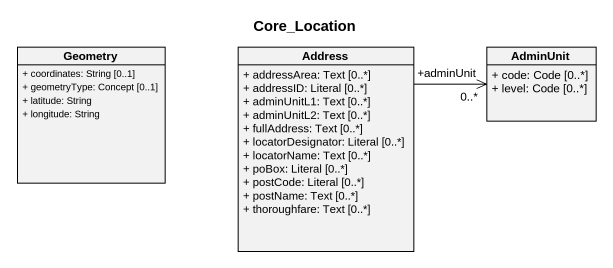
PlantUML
@startuml
title Core_Location
hide circle
hide empty members
skinparam classAttributeIconSize 0
class Geometry {
  + coordinates: String [0..1]
  + geometryType: Concept [0..1]
  + latitude: String
  + longitude: String
}
class Address {
  + addressArea: Text [0..*]
  + addressID: Literal [0..*]
  + adminUnitL1: Text [0..*]
  + adminUnitL2: Text [0..*]
  + fullAddress: Text [0..*]
  + locatorDesignator: Literal [0..*]
  + locatorName: Text [0..*]
  + poBox: Literal [0..*]
  + postCode: Literal [0..*]
  + postName: Text [0..*]
  + thoroughfare: Text [0..*]
}
class AdminUnit {
  + code: Code [0..*]
  + level: Code [0..*]
}
Address -right-> "+adminUnit\n0..*" AdminUnit
@enduml
